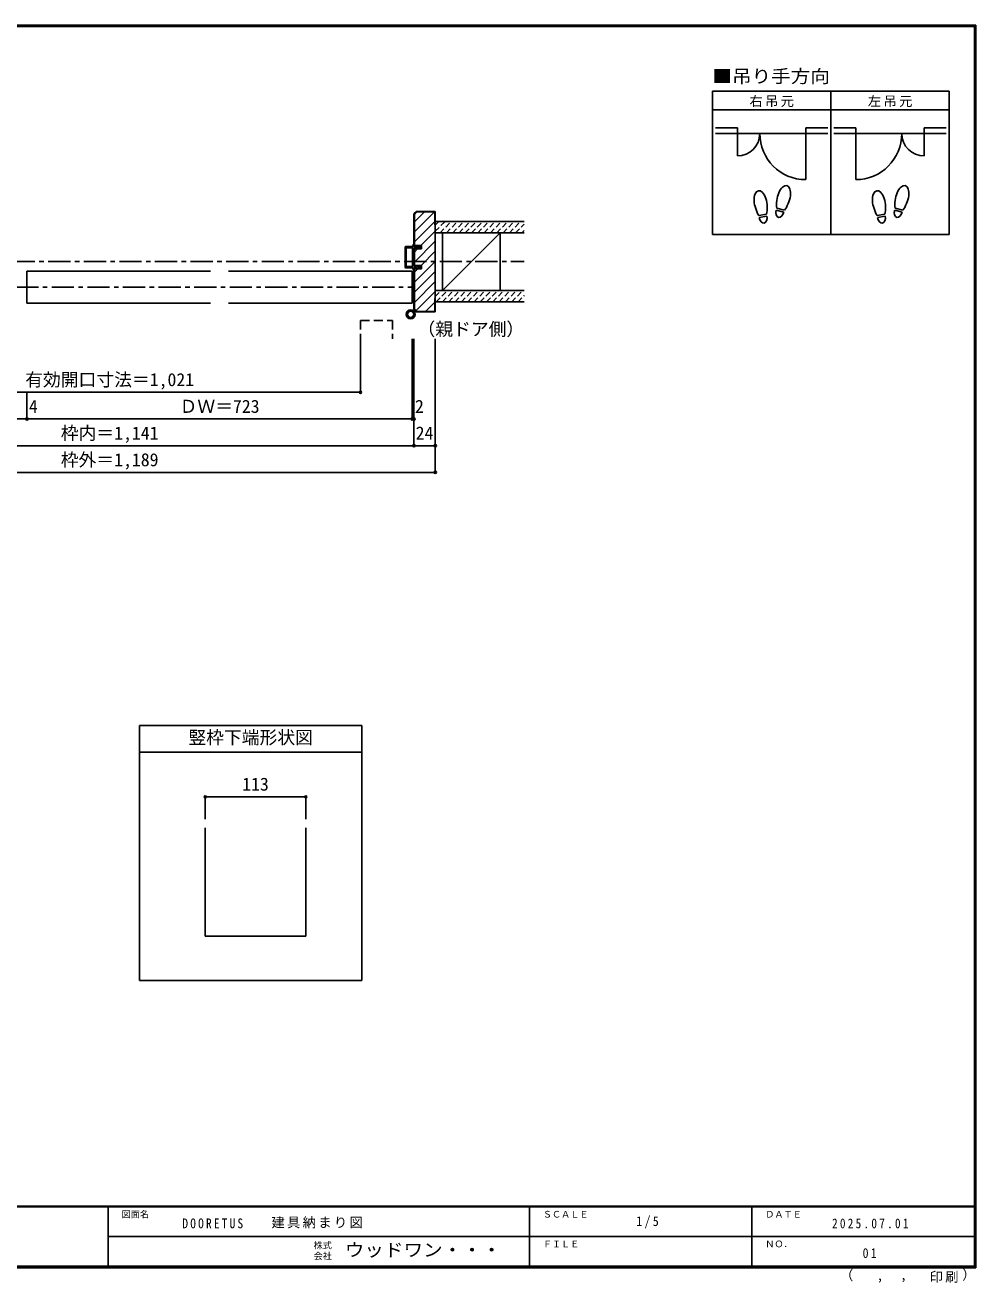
# Model space of a CAD drawing. Units: millimetres at full size, sheet at 1:5; details may follow other scales. Extents: x -973 to 977, y -718 to 696.
# Drawn here: x -92 to 977, y -718 to 696 of the extents above; entities that cross this region are included whole.
import ezdxf
from ezdxf.enums import TextEntityAlignment as Align

# ---------------------------------------------------------------- set-up
doc = ezdxf.new("R2010")
doc.units = ezdxf.units.MM
doc.header["$LTSCALE"] = 5
doc.header["$PDMODE"] = 32
doc.header["$PDSIZE"] = 2.5
for name, pattern in [('CHAIN1', [8, 5, -1, 1, -1]), ('DASHED1', [1.8, 1.2, -0.6]), ('DASHED2', [3, 2, -1])]:
    doc.linetypes.add(name, pattern=pattern)
for name, color, linetype in [('0-0_補助線', 7, 'Continuous'), ('0-1_通り芯', 4, 'CHAIN1'), ('0-2_柱', 3, 'Continuous'), ('0-3_仕上げ', 2, 'Continuous'), ('0-4_枠', 3, 'Continuous'), ('0-6_扉', 6, 'Continuous'), ('0-7_金物', 7, 'Continuous'), ('0-8_戸当り', 3, 'Continuous'), ('0-A_文字', 7, 'Continuous'), ('0-B_寸法', 4, 'Continuous'), ('0-C_ハッチ', 4, 'DASHED1'), ('F-0_補助線', 7, 'Continuous'), ('F-1_枠', 6, 'Continuous'), ('F-A_文字', 7, 'Continuous')]:
    doc.layers.add(name, color=color, linetype=linetype)
doc.styles.add('ＭＳ ゴシック', font='')
doc.styles.get('ＭＳ ゴシック').set_extended_font_data('MS Gothic')

# ---------------------------------------------------------------- blocks, each defined once
blk = doc.blocks.new('01(1)')
at = {"layer": '0-0_補助線'}
for p, q in [((-14.5, 0.346), (-14.5, -0.449)), ((-14.3, 0.346), (-14.3, -0.449)), ((-12.045, -0.049), (-14.178, 0.444)), ((-12, 0.146), (-14.133, 0.639)), ((-11.475, 5.146), (-12.298, 4.504)), ((-12.175, 4.146), (-11.475, 4.146)), ((-12.045, -0.049), (-11.993, 0.145)), ((-11.475, 0.146), (-12, 0.146)), ((-11.475, 7.146), (-11.475, 5.146)), ((-11.475, 4.146), (-11.475, 0.146)), ((-10.68, 7.55), (-9.257, 6.508)), ((-9.375, 6.146), (-10.075, 6.146)), ((-10.075, 3.146), (-10.075, 6.146)), ((-10.075, 3.146), (-9.252, 2.504)), ((-9.375, 2.146), (-10.075, 2.146)), ((-10.075, 0.146), (-10.075, 2.146)), ((-10.075, 0.146), (10.075, 0.146)), ((10.075, 3.146), (9.252, 2.504)), ((10.68, 7.55), (9.257, 6.508)), ((9.375, 6.146), (10.075, 6.146)), ((9.375, 2.146), (10.075, 2.146)), ((10.075, 3.146), (10.075, 6.146)), ((10.075, 0.146), (10.075, 2.146)), ((11.475, 7.146), (11.475, 5.146)), ((11.475, 5.146), (12.298, 4.504)), ((12.175, 4.146), (11.475, 4.146)), ((11.475, 4.146), (11.475, 0.146)), ((11.475, 0.146), (12, 0.146)), ((12.045, -0.049), (11.993, 0.145)), ((12, 0.146), (14.133, 0.639)), ((12.045, -0.049), (14.178, 0.444)), ((14.3, 0.346), (14.3, -0.449)), ((14.5, 0.346), (14.5, -0.449)), ((-14.265, -0.741), (-12.235, -1.196)), ((-14.222, -0.546), (-12.191, -1.001)), ((-12, -1.488), (-12, -8.854)), ((-11.8, -1.488), (-11.8, -8.854)), ((-11, -9.654), (11, -9.654)), ((11, -9.854), (-11, -9.854)), ((-10.6, -1.554), (-10.6, -8.154)), ((-10.3, -1.254), (10.3, -1.254)), ((-10.3, -8.454), (10.3, -8.454)), ((10.6, -1.554), (10.6, -8.154)), ((11.8, -1.488), (11.8, -8.854)), ((12, -1.488), (12, -8.854)), ((14.222, -0.546), (12.191, -1.001)), ((14.265, -0.741), (12.235, -1.196))]:
    blk.add_line(p, q, dxfattribs=at)
for centre, radius, start, end in [((-14.2, 0.346), 0.3, 77.00048, 180), ((-14.2, 0.346), 0.1, 77.00048, 180), ((-12.175, 4.346), 0.2, 127.96957, 270), ((-10.975, 7.146), 0.5, 53.78053, 180), ((-9.375, 6.346), 0.2, 270, 53.78053), ((-9.375, 2.346), 0.2, 270, 52.03043), ((9.375, 6.346), 0.2, 126.21947, 270), ((9.375, 2.346), 0.2, 127.96957, 270), ((10.975, 7.146), 0.5, 0, 126.21947), ((12.175, 4.346), 0.2, 270, 52.03043), ((14.2, 0.346), 0.3, 0, 102.99952), ((14.2, 0.346), 0.1, 0, 102.99952), ((-14.2, -0.449), 0.3, 180, 257.3929), ((-14.2, -0.449), 0.1, 180, 257.3929), ((-12.3, -1.488), 0.3, 0, 76.0718), ((-12.3, -1.488), 0.5, 0, 76.0718), ((-11, -8.854), 1, 180, 270), ((-11, -8.854), 0.8, 180, 270), ((-10.3, -1.554), 0.3, 90, 180), ((-10.3, -8.154), 0.3, 180, 270), ((10.3, -1.554), 0.3, 0, 90), ((10.3, -8.154), 0.3, 270, 0), ((11, -8.854), 1, 270, 0), ((11, -8.854), 0.8, 270, 0), ((12.3, -1.488), 0.5, 103.9282, 180), ((12.3, -1.488), 0.3, 103.9282, 180), ((14.2, -0.449), 0.1, 282.6071, 0), ((14.2, -0.449), 0.3, 282.6071, 0)]:
    blk.add_arc(centre, radius, start, end, dxfattribs=at)

msp = doc.modelspace()

# ---------------------------------------------------------------- linework, layer by layer
at = {"layer": '0-1_通り芯'}
for p, q in [((-465.847, 430), (469.153, 430)), ((-341.847, 401.5), (345.153, 401.5))]:
    msp.add_line(p, q, dxfattribs=at)
at = {"layer": '0-1_通り芯', "color": 7}
msp.add_line((-126.919, 401.5), (-85.133, 401.5), dxfattribs=at)
at = {"layer": '0-2_柱'}
for p, q in [((377.153, 397.5), (377.153, 462.5)), ((442.153, 397.5), (442.153, 462.5))]:
    msp.add_line(p, q, dxfattribs=at)
at = {"layer": '0-2_柱', "color": 7}
msp.add_line((442.153, 462.5), (377.153, 397.5), dxfattribs=at)
at = {"layer": '0-3_仕上げ'}
for p, q in [((469.153, 475), (369.153, 475)), ((469.153, 462.5), (369.153, 462.5)), ((469.153, 397.5), (369.153, 397.5)), ((469.153, 385), (369.153, 385))]:
    msp.add_line(p, q, dxfattribs=at)
at = {"layer": '0-4_枠'}
for p, q in [((347.981, 486.5), (345.153, 483.672)), ((345.153, 483.672), (345.153, 448)), ((348.189, 486), (345.653, 483.464)), ((345.653, 483.464), (345.653, 448)), ((347.981, 486.5), (369.153, 486.5)), ((348.189, 486), (368.653, 486)), ((368.653, 471.5), (368.653, 486)), ((369.153, 486.5), (369.153, 373.5)), ((368.653, 471.5), (369.153, 471.5)), ((345.153, 425.7), (345.153, 444.3)), ((345.153, 444.3), (353.653, 444.3)), ((345.653, 425.7), (345.653, 444.3)), ((345.153, 425.7), (353.653, 425.7)), ((353.653, 422), (353.653, 425.7)), ((345.153, 376.328), (345.153, 422)), ((345.153, 422), (353.653, 422)), ((345.653, 376.536), (345.653, 422)), ((368.653, 388.5), (368.653, 374)), ((368.653, 388.5), (369.153, 388.5)), ((347.981, 373.5), (345.153, 376.328)), ((348.189, 374), (345.653, 376.536)), ((347.981, 373.5), (369.153, 373.5)), ((348.189, 374), (368.653, 374)), ((36.653, -91.5), (36.653, -378.007)), ((286.653, -91.5), (36.653, -91.5)), ((286.653, -91.5), (286.653, -378.007)), ((286.653, -121.5), (36.653, -121.5)), ((110.653, -206.5), (110.653, -328.007)), ((223.653, -206.5), (223.653, -328.007)), ((110.653, -328.007), (223.653, -328.007)), ((286.653, -378.007), (36.653, -378.007))]:
    msp.add_line(p, q, dxfattribs=at)
at = {"layer": '0-4_枠', "color": 4}
msp.add_line((110.653, -171.5), (110.653, -196.5), dxfattribs=at)
at = {"layer": '0-4_枠'}
msp.add_lwpolyline([(353.653, 444.3), (353.653, 448), (345.153, 448)], dxfattribs=at)
at = {"layer": '0-4_枠', "color": 4}
msp.add_lwpolyline([(110.653, -171.5), (223.653, -171.5), (223.653, -196.5)], dxfattribs=at)
at = {"layer": '0-4_枠', "color": 7}
for p in [(110.653, -171.5), (223.653, -171.5)]:
    msp.add_point(p, dxfattribs=at)
at = {"layer": '0-6_扉'}
for p, q in [((-89.884, 383.5), (-89.884, 419.5)), ((-89.884, 419.5), (116.635, 419.5)), ((136.635, 419.5), (343.153, 419.5)), ((343.153, 419.5), (343.153, 383.5)), ((-89.884, 383.5), (116.635, 383.5)), ((136.635, 383.5), (343.153, 383.5))]:
    msp.add_line(p, q, dxfattribs=at)
at = {"layer": '0-6_扉', "linetype": 'DASHED2'}
for p, q in [((285.158, 363.881), (321.158, 363.881)), ((285.158, 363.881), (285.158, 343.157)), ((321.158, 363.881), (321.158, 343.157))]:
    msp.add_line(p, q, dxfattribs=at)
at = {"layer": '0-7_金物'}
for radius in [5, 3.5]:
    msp.add_circle((341.525, 370.783), radius, dxfattribs=at)
at = {"layer": '0-8_戸当り', "color": 2}
for p, q in [((708.639, 580.308), (684.139, 580.308)), ((708.639, 580.308), (708.639, 548.808)), ((785.639, 580.308), (810.139, 580.308)), ((785.639, 580.308), (785.639, 522.208)), ((841.639, 580.308), (817.139, 580.308)), ((841.639, 580.308), (841.639, 522.208)), ((918.639, 580.308), (943.139, 580.308)), ((918.639, 580.308), (918.639, 548.808)), ((684.139, 574.008), (810.139, 574.008)), ((943.139, 574.008), (817.139, 574.008))]:
    msp.add_line(p, q, dxfattribs=at)
at = {"layer": '0-8_戸当り'}
for p, q in [((741.457, 483.378), (732.811, 481.853)), ((741.822, 481.31), (733.175, 479.785)), ((760.924, 485.706), (752.444, 487.978)), ((761.468, 487.735), (752.987, 490.007)), ((874.457, 483.378), (865.811, 481.853)), ((874.822, 481.31), (866.175, 479.785)), ((893.924, 485.706), (885.444, 487.978)), ((894.468, 487.735), (885.987, 490.007))]:
    msp.add_line(p, q, dxfattribs=at)
at = {"layer": '0-8_戸当り', "color": 2}
for centre, radius, start, end in [((708.639, 574.008), 25.2, 270, 0), ((785.639, 574.008), 51.8, 180, 270), ((841.639, 574.008), 51.8, 270, 0), ((918.639, 574.008), 25.2, 180, 270)]:
    msp.add_arc(centre, radius, start, end, dxfattribs=at)
at = {"layer": '0-8_戸当り'}
for centre, major_axis, ratio, start_param, end_param in [((734.795, 495.877), (-2.445, 13.867), 0.5, 4.34059143, 8.22577918), ((760.713, 501.878), (3.644, 13.601), 0.5, 4.34059143, 8.22577918), ((867.795, 495.877), (-2.445, 13.867), 0.5, 4.34059143, 8.22577918), ((893.713, 501.878), (3.644, 13.601), 0.5, 4.34059143, 8.22577918), ((760.609, 501.489), (4.416, 16.48), 0.4, 1.85063327, 2.44287679), ((760.609, 501.489), (4.416, 16.48), 0.4, 3.84030852, 4.43255203), ((893.609, 501.489), (4.416, 16.48), 0.4, 1.85063327, 2.44287679), ((893.609, 501.489), (4.416, 16.48), 0.4, 3.84030852, 4.43255203), ((734.865, 495.481), (-2.963, 16.802), 0.4, 1.85063327, 2.44287679), ((737.498, 480.548), (-1.27, 7.205), 0.6, 1.57079633, 4.71238898), ((734.865, 495.481), (-2.963, 16.802), 0.4, 3.84030852, 4.43255203), ((756.684, 486.842), (1.894, 7.067), 0.6, 1.57079633, 4.71238898), ((867.865, 495.481), (-2.963, 16.802), 0.4, 1.85063327, 2.44287679), ((870.498, 480.548), (-1.27, 7.205), 0.6, 1.57079633, 4.71238898), ((867.865, 495.481), (-2.963, 16.802), 0.4, 3.84030852, 4.43255203), ((889.684, 486.842), (1.894, 7.067), 0.6, 1.57079633, 4.71238898)]:
    msp.add_ellipse(centre, major_axis=major_axis, ratio=ratio, start_param=start_param, end_param=end_param, dxfattribs=at)
at = {"layer": '0-A_文字', "color": 3}
for p, q in [((680.639, 621.667), (680.639, 460.667)), ((946.639, 621.667), (680.639, 621.667)), ((813.639, 621.667), (813.639, 460.667)), ((680.639, 600.667), (946.639, 600.667))]:
    msp.add_line(p, q, dxfattribs=at)
msp.add_lwpolyline([(946.639, 621.667), (946.639, 460.667), (680.639, 460.667)], dxfattribs=at)
at = {"layer": '0-B_寸法'}
for p, q in [((285.158, 283.157), (285.158, 343.157)), ((343.153, 253.157), (343.153, 343.157)), ((345.153, 223.157), (345.153, 343.157)), ((369.153, 193.157), (369.153, 343.157)), ((-281.852, 283.157), (285.158, 283.157)), ((-89.731, 253.157), (-89.731, 283.157)), ((345.153, 253.157), (-341.847, 253.157)), ((369.153, 223.157), (-365.847, 223.157)), ((369.153, 193.157), (-365.847, 193.157))]:
    msp.add_line(p, q, dxfattribs=at)
at = {"layer": '0-B_寸法', "color": 7}
for p in [(285.158, 283.157), (-89.731, 253.157), (343.153, 253.157), (345.153, 253.157), (345.153, 223.157), (369.153, 223.157), (369.153, 193.157)]:
    msp.add_point(p, dxfattribs=at)
at = {"layer": '0-C_ハッチ', "linetype": 'Continuous'}
for p, q in [((345.653, 463.412), (368.241, 486)), ((356.928, 486), (345.653, 474.725)), ((368.653, 475.098), (345.653, 452.098)), ((369.153, 452.97), (345.653, 429.47)), ((369.153, 464.284), (352.869, 448)), ((349.169, 444.3), (345.653, 440.784)), ((369.153, 441.657), (353.196, 425.7)), ((369.153, 430.343), (345.653, 406.843)), ((349.496, 422), (345.653, 418.157)), ((369.153, 419.029), (345.653, 395.529)), ((369.153, 407.716), (345.653, 384.216)), ((369.153, 396.402), (347.47, 374.719)), ((368.653, 384.588), (358.065, 374))]:
    msp.add_line(p, q, dxfattribs=at)
at = {"layer": '0-C_ハッチ'}
for p, q in [((369.153, 471.172), (372.981, 475)), ((369.153, 464.101), (380.052, 475)), ((374.623, 462.5), (387.123, 475)), ((381.694, 462.5), (394.194, 475)), ((388.765, 462.5), (401.265, 475)), ((395.836, 462.5), (408.336, 475)), ((402.908, 462.5), (415.408, 475)), ((409.979, 462.5), (422.479, 475)), ((417.05, 462.5), (429.55, 475)), ((424.121, 462.5), (436.621, 475)), ((431.192, 462.5), (443.692, 475)), ((438.263, 462.5), (450.763, 475)), ((445.334, 462.5), (457.834, 475)), ((452.405, 462.5), (464.905, 475)), ((459.476, 462.5), (469.153, 472.177)), ((466.547, 462.5), (469.153, 465.106)), ((369.153, 390.964), (375.689, 397.5)), ((370.26, 385), (382.76, 397.5)), ((377.331, 385), (389.831, 397.5)), ((384.402, 385), (396.902, 397.5)), ((391.474, 385), (403.974, 397.5)), ((398.545, 385), (411.045, 397.5)), ((405.616, 385), (418.116, 397.5)), ((412.687, 385), (425.187, 397.5)), ((419.758, 385), (432.258, 397.5)), ((426.829, 385), (439.329, 397.5)), ((433.9, 385), (446.4, 397.5)), ((440.971, 385), (453.471, 397.5)), ((448.042, 385), (460.542, 397.5)), ((455.113, 385), (467.613, 397.5)), ((462.184, 385), (469.153, 391.969))]:
    msp.add_line(p, q, dxfattribs=at)
at = {"layer": 'F-1_枠'}
for p, q in [((-973.347, 695.833), (976.653, 695.833)), ((-973.347, 695), (976.653, 695)), ((-973.347, 694.167), (976.653, 694.167)), ((974.986, 695.833), (974.986, -700.833)), ((975.82, 695.833), (975.82, -700.833)), ((976.653, 695.833), (976.653, -700.833)), ((976.653, -631.667), (-973.347, -631.667)), ((976.653, -632.5), (-973.347, -632.5)), ((1.653, -632.5), (1.653, -699.167)), ((474.986, -632.5), (474.986, -699.167)), ((724.986, -632.5), (724.986, -699.167)), ((1.653, -665.833), (974.986, -665.834)), ((976.653, -699.167), (-973.347, -699.167)), ((976.653, -700), (-973.347, -700)), ((976.653, -700.833), (-973.347, -700.833))]:
    msp.add_line(p, q, dxfattribs=at)

# ---------------------------------------------------------------- block references
at = {"layer": '0-7_金物', "xscale": -1, "rotation": 270}
msp.add_blockref('01(1)', (345.007, 435), dxfattribs=at)

# ---------------------------------------------------------------- texts
at = {"layer": '0-4_枠', "color": 7, "style": 'ＭＳ ゴシック'}
for s, p in [('竪枠下端形状図', (91.653, -116.5)), ('113', (152.153, -169))]:
    msp.add_text(s, height=14.66, dxfattribs=at).set_placement(p, align=Align.BOTTOM_LEFT)
at = {"layer": '0-A_文字', "style": 'ＭＳ ゴシック', "width": 1.1}
msp.add_text('■吊り手方向', height=14.66, dxfattribs=at).set_placement((680.639, 626.667), align=Align.BOTTOM_LEFT)
at = {"layer": '0-A_文字', "style": 'ＭＳ ゴシック'}
msp.add_text('（親ドア側）', height=14.66, dxfattribs=at).set_placement((349.153, 342.5), align=Align.BOTTOM_LEFT)
at = {"layer": '0-A_文字', "char_height": 11, "attachment_point": 7, "style": 'ＭＳ ゴシック'}
for s, insert in [('\\T1.17;右吊元', (722.139, 603.667)), ('\\T1.17;左吊元', (855.262, 603.667))]:
    msp.add_mtext(s, dxfattribs=dict(at, insert=insert))
at = {"layer": '0-B_寸法', "color": 7, "style": 'ＭＳ ゴシック'}
for s, p in [('有効開口寸法＝1,021', (-91.694, 285.657)), ('4', (-87.497, 255.657)), ('ＤＷ＝723', (81.788, 255.657)), ('2', (346.372, 255.657)), ('枠内＝1,141', (-51.694, 225.657)), ('24', (347.153, 225.657)), ('枠外＝1,189', (-51.694, 195.657))]:
    msp.add_text(s, height=14.66, dxfattribs=at).set_placement(p, align=Align.BOTTOM_LEFT)
at = {"layer": 'F-0_補助線', "char_height": 11, "attachment_point": 7, "style": 'ＭＳ ゴシック'}
for s, insert in [('\\T1.39;\\W0.85;DOORETUS', (84.986, -656.667)), ('\\T1.17;建具納まり図', (184.986, -656.667))]:
    msp.add_mtext(s, dxfattribs=dict(at, insert=insert))
at = {"layer": 'F-A_文字', "style": 'ＭＳ ゴシック'}
for s, height, p in [('図面名', 7.331, (16.653, -646.667)), ('ＳＣＡＬＥ', 7.331, (489.986, -646.667)), ('ＤＡＴＥ', 7.331, (739.986, -646.667)), ('株式', 7.331, (232.486, -681.5)), ('ＦＩＬＥ', 7.331, (489.986, -680)), ('ＮＯ．', 7.331, (739.986, -680.001)), ('会社', 7.331, (232.486, -693.5)), ('（', 11, (823.992, -718.052)), ('）', 11, (961.387, -717.355)), (',', 11, (865.199, -718.052)), (',', 11, (891.686, -717.588))]:
    msp.add_text(s, height=height, dxfattribs=at).set_placement(p, align=Align.BOTTOM_LEFT)
at = {"layer": 'F-A_文字', "style": 'ＭＳ ゴシック', "width": 1.1}
msp.add_text('ウッドワン・・・', height=14.66, dxfattribs=at).set_placement((267.486, -692.5), align=Align.BOTTOM_LEFT)
at = {"layer": 'F-A_文字', "char_height": 11, "attachment_point": 7, "style": 'ＭＳ ゴシック'}
for s, insert in [('\\T1.38;\\W0.9;1/5', (594.986, -656.667)), ('\\T1.39;\\W0.85;2025.07.01', (814.986, -656.667)), ('\\T1.36;\\W0.9;01', (849.361, -690.001)), ('\\T1.17;印刷', (924.678, -717.82))]:
    msp.add_mtext(s, dxfattribs=dict(at, insert=insert))

doc.saveas('drawing.dxf')
